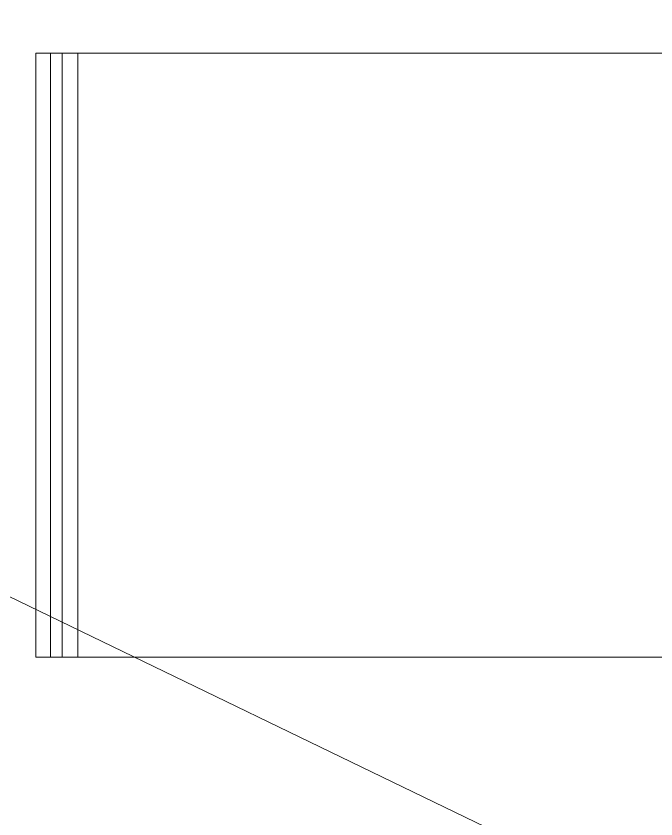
# Model space of a CAD drawing. Header units: inches. Extents: x 27328 to 121296, y -4075 to 4147.
# Drawn here: x 48454 to 49156, y -214 to 667 of the extents above; entities that cross this region are included whole.
import ezdxf

# ---------------------------------------------------------------- set-up
doc = ezdxf.new("R2010")
doc.units = ezdxf.units.IN
doc.header["$MEASUREMENT"] = 0
doc.layers.add('G-ANNO-SYMB', color=111, linetype='Continuous', lineweight=9)

msp = doc.modelspace()

# ---------------------------------------------------------------- linework, layer by layer
at = {"layer": 'G-ANNO-SYMB'}
for p, q in [((49602.59, -528.91), (44147.82, 2109.06)), ((48475.35, 626.23), (51980.26, 626.23)), ((48475.35, 626.23), (48475.35, -36.11)), ((48504.2, 626.23), (48475.35, 626.23)), ((48491.55, 626.23), (51996.46, 626.23)), ((48491.55, 626.23), (48491.55, -36.11)), ((48521.43, 626.23), (48491.55, 626.23)), ((48504.2, 626.23), (48504.2, -36.11)), ((48504.2, 626.23), (52009.1, 626.23)), ((48521.43, 626.23), (48521.43, -36.11)), ((48521.43, 626.23), (52026.34, 626.23)), ((48504.2, -36.11), (48475.35, -36.11)), ((51980.26, -36.11), (48475.35, -36.11)), ((48521.43, -36.11), (48491.55, -36.11)), ((51996.46, -36.11), (48491.55, -36.11)), ((48504.2, -36.11), (52009.1, -36.11)), ((48521.43, -36.11), (52026.34, -36.11))]:
    msp.add_line(p, q, dxfattribs=at)

doc.saveas('drawing.dxf')
